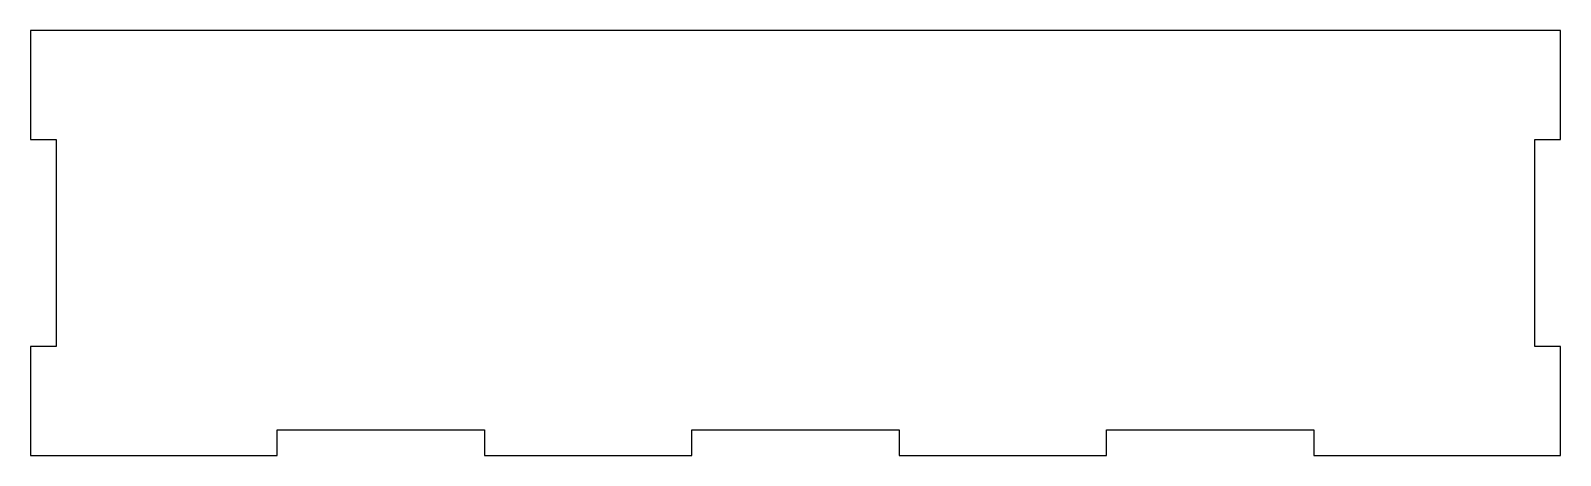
# Model space of a CAD drawing. Header units: millimetres. Extents: x 0 to 180, y 53 to 103.
import ezdxf

# ---------------------------------------------------------------- set-up
doc = ezdxf.new("R2010")
doc.units = ezdxf.units.MM

msp = doc.modelspace()

# ---------------------------------------------------------------- linework, layer by layer
at = {"color": 7, "linetype": 'Continuous', "lineweight": 25}
for p, q in [((0, 103), (0, 90.195)), ((180, 103), (0, 103)), ((180, 90.195), (180, 103)), ((0, 90.195), (3, 90.195)), ((3, 90.195), (3, 65.805)), ((177, 90.195), (180, 90.195)), ((177, 65.805), (177, 90.195)), ((0, 65.805), (0, 53)), ((3, 65.805), (0, 65.805)), ((180, 65.805), (177, 65.805)), ((180, 53), (180, 65.805)), ((29.025, 56), (53.415, 56)), ((29.025, 53), (29.025, 56)), ((53.415, 56), (53.415, 53)), ((77.805, 56), (102.195, 56)), ((77.805, 53), (77.805, 56)), ((102.195, 56), (102.195, 53)), ((126.585, 56), (150.975, 56)), ((126.585, 53), (126.585, 56)), ((150.975, 56), (150.975, 53)), ((0, 53), (29.025, 53)), ((53.415, 53), (77.805, 53)), ((102.195, 53), (126.585, 53)), ((150.975, 53), (180, 53))]:
    msp.add_line(p, q, dxfattribs=at)

doc.saveas('drawing.dxf')
